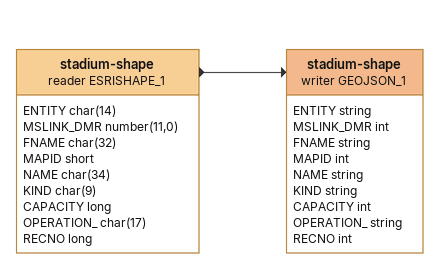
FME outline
stadium-shape (reader ESRISHAPE_1)
    attributes: ENTITY char(14), MSLINK_DMR number(11,0), FNAME char(32), MAPID short, NAME char(34), KIND char(9), CAPACITY long, OPERATION_ char(17), RECNO long
    -> stadium-shape (writer GEOJSON_1)
stadium-shape (writer GEOJSON_1)
    attributes: ENTITY string, MSLINK_DMR int, FNAME string, MAPID int, NAME string, KIND string, CAPACITY int, OPERATION_ string, RECNO int
